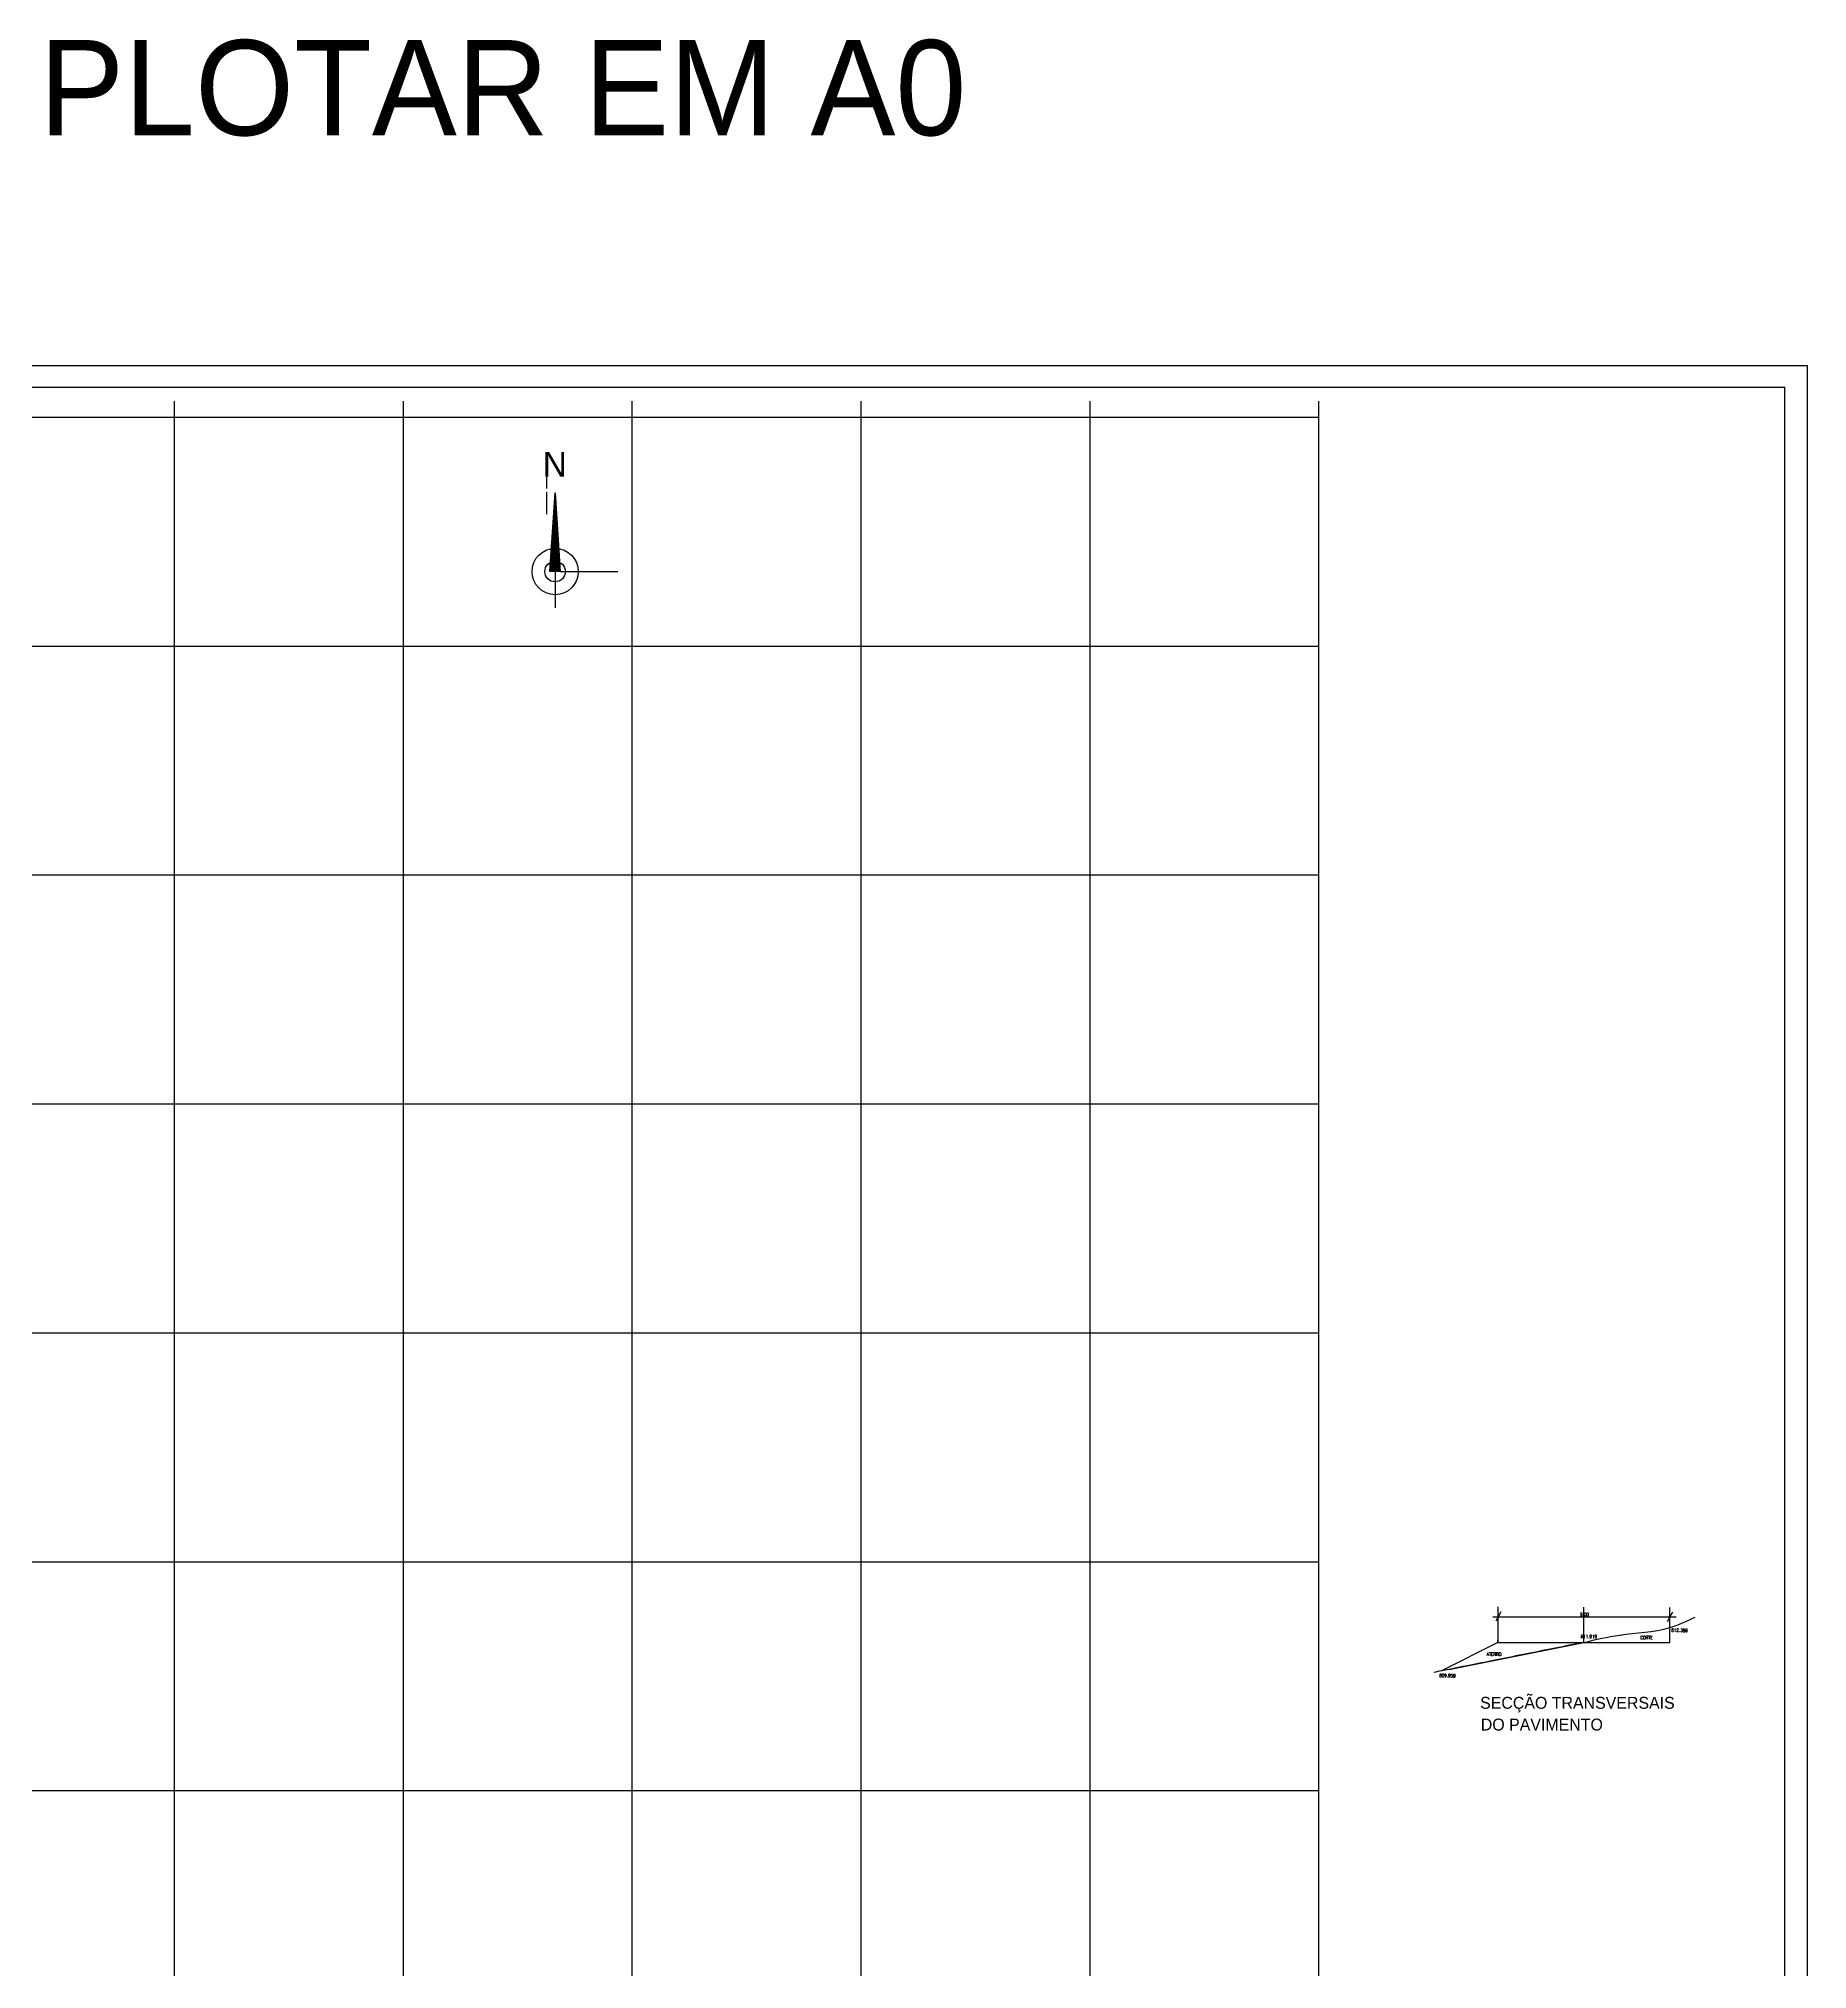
# Model space of a CAD drawing. Header units: millimetres. Extents: x 276147 to 291056, y 9594849 to 9609891.
# Drawn here: x 283166 to 284712, y 9607537 to 9609224 of the extents above; entities that cross this region are included whole.
import ezdxf
from ezdxf.enums import TextEntityAlignment as Align

# ---------------------------------------------------------------- set-up
doc = ezdxf.new("R2010")
doc.units = ezdxf.units.MM
doc.header["$LTSCALE"] = 10
for name, color, linetype in [('LINHA02', 8, 'Continuous'), ('TEXTO', 3, 'Continuous'), ('TEXTO-PAPEL', 7, 'Continuous'), ('TEXTO01', 4, 'Continuous'), ('TEXTO02', 3, 'Continuous'), ('Top_malha_coord', 8, 'Continuous')]:
    doc.layers.add(name, color=color, linetype=linetype)
doc.styles.add('ROMANS', font='romans.shx', dxfattribs={"width": 0.8, "height": 4})
doc.styles.add('STF2000', font='', dxfattribs={"height": 5})
doc.styles.get('STF2000').set_extended_font_data('VAGRundschriftD')

msp = doc.modelspace()

# ---------------------------------------------------------------- hatches: boundary and pattern name
at = {"layer": 'TEXTO01', "linetype": 'Continuous'}
h = msp.add_hatch(dxfattribs=at)
h.set_pattern_fill('ANSI31', scale=2.088804, style=0)
h.set_pattern_definition([(45, (231591.03825, 9624704.02684), (-0.184625973, 0.184625973), [])])
h.paths.add_polyline_path([(283622, 9608758.1), (283613, 9608758.1), (283617.7, 9608826.7)])
edge = h.paths.add_edge_path(flags=17)
edge.add_line((283617.7, 9608758.1), (283617.7, 9608826.7))

# ---------------------------------------------------------------- linework, layer by layer
at = {"color": 5}
for p in [(282429.1, 9608919), (284692, 9605991.8)]:
    msp.add_line(p, (284692, 9608919), dxfattribs=at)
at = {"layer": 'LINHA02'}
for p in [(282379.1, 9608938.1), (284711.8, 9605973.4)]:
    msp.add_line(p, (284711.8, 9608938.1), dxfattribs=at)
at = {"layer": 'TEXTO'}
for p, q in [((283610.1, 9608859.4), (283610.1, 9608830.7)), ((283610.1, 9608827.3), (283610.1, 9608808.1))]:
    msp.add_line(p, q, dxfattribs=at)
at = {"layer": 'TEXTO-PAPEL', "color": 7, "linetype": 'Continuous'}
for p, q in [((283617.7, 9608758), (283617.7, 9608726.3)), ((283622, 9608758.1), (283647.5, 9608758.1)), ((283647, 9608758.1), (283672.4, 9608758.1))]:
    msp.add_line(p, q, dxfattribs=at)
msp.add_circle((283617.7, 9608758), 8.98, dxfattribs=at)
at = {"layer": 'TEXTO01', "color": 7, "linetype": 'Continuous'}
for p, q in [((283613, 9608758.1), (283617.7, 9608826.7)), ((283617.7, 9608758.1), (283617.7, 9608826.7)), ((283617.7, 9608826.7), (283622, 9608758.1)), ((283622, 9608758.1), (283613, 9608758.1))]:
    msp.add_line(p, q, dxfattribs=at)
msp.add_circle((283617.7, 9608758), 20.2, dxfattribs=at)
at = {"layer": 'Top_malha_coord'}
for p, q in [((283285.1, 9606072.3), (283285.1, 9608906.8)), ((283485.1, 9606072.3), (283485.1, 9608906.8)), ((283685.1, 9606072.3), (283685.1, 9608906.8)), ((283885.1, 9606072.3), (283885.1, 9608906.8)), ((284085.1, 9606072.3), (284085.1, 9608906.8)), ((284285.1, 9606072.3), (284285.1, 9608906.8)), ((282470.9, 9608892.9), (284285.1, 9608892.9)), ((282470.9, 9608692.9), (284285.1, 9608692.9)), ((282470.9, 9608492.9), (284285.1, 9608492.9)), ((282470.9, 9608292.9), (284285.1, 9608292.9)), ((282470.9, 9608092.9), (284285.1, 9608092.9)), ((282470.9, 9607892.9), (284285.1, 9607892.9)), ((284436.9, 9607844.6), (284597.1, 9607844.6)), ((284441.6, 9607822.4), (284441.6, 9607853.4)), ((284516.6, 9607822.4), (284516.6, 9607853.2)), ((284591.6, 9607822.4), (284591.6, 9607853)), ((282470.9, 9607692.9), (284285.1, 9607692.9))]:
    msp.add_line(p, q, dxfattribs=at)
at = {"layer": 'Top_malha_coord', "color": 7}
for p, q in [((284444.1, 9607849), (284439.5, 9607840.9)), ((284594, 9607848.7), (284589.3, 9607840.5)), ((284441.3, 9607822.4), (284391.6, 9607797.4)), ((284398.7, 9607798.8), (284516.6, 9607822.4)), ((284441.3, 9607822.4), (284441.3, 9607824.4)), ((284441.3, 9607824.4), (284441.4, 9607824.4)), ((284441.4, 9607824.4), (284441.6, 9607824.1)), ((284441.6, 9607822.4), (284441.6, 9607824.1)), ((284591.6, 9607822.4), (284591.6, 9607824.4))]:
    msp.add_line(p, q, dxfattribs=at)
at = {"layer": 'Top_malha_coord', "color": 6}
msp.add_line((284441.3, 9607822.4), (284591.6, 9607822.4), dxfattribs=at)
at = {"layer": 'Top_malha_coord', "color": 7}
for points in [[(284516.6, 9607822.4), (284547.8, 9607828.8), (284591.6, 9607835.4), (284613.9, 9607844.4)], [(284516.6, 9607822.4), (284466.6, 9607812.4), (284441.6, 9607807.4), (284398.7, 9607798.8), (284385.5, 9607796.2)]]:
    msp.add_spline(points, degree=3, dxfattribs=at)

# ---------------------------------------------------------------- texts
at = {"style": 'ROMANS', "width": 0.8}
for s, p in [('5.00', (284513.3, 9607848.3)), ('611.919', (284513.7, 9607829.1)), ('CORTE', (284565.9, 9607828.1)), ('612.389', (284592.9, 9607834.5)), ('ATERRO', (284431.7, 9607813.7)), ('609.959', (284390.2, 9607794.9))]:
    msp.add_text(s, height=2.9, rotation=359.2617, dxfattribs=at).set_placement(p, align=Align.TOP_LEFT)
at = {"layer": 'TEXTO02', "style": 'STF2000'}
for s, height, p in [('PLOTAR EM A0', 83.2, (283167, 9609222.4)), ('N', 21.7, (283606.9, 9608862.6)), ('SECÇÃO TRANSVERSAIS', 10.4, (284425.9, 9607774.8)), ('DO PAVIMENTO', 10.4, (284426.5, 9607755.8))]:
    msp.add_text(s, height=height, dxfattribs=at).set_placement(p, align=Align.TOP_LEFT)

doc.saveas('drawing.dxf')
